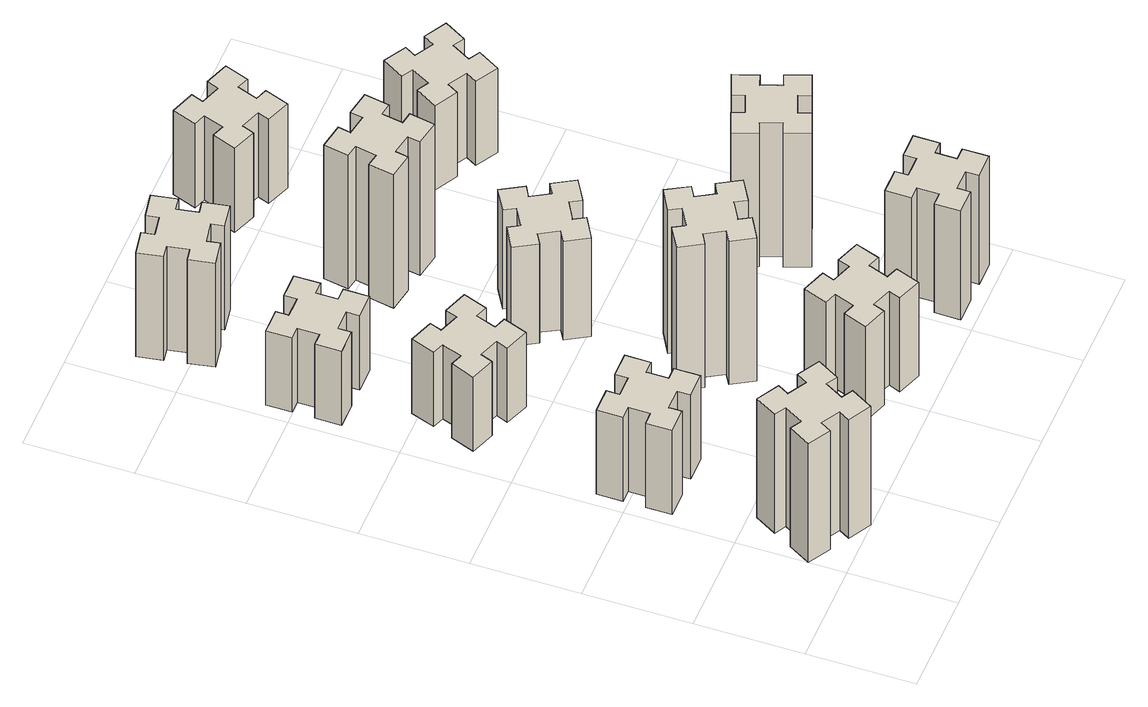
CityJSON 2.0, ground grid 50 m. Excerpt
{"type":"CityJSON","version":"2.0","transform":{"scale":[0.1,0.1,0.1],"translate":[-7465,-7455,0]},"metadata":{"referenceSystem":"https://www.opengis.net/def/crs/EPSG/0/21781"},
"CityObjects":{
"building1":{"type":"Building","attributes":{"class":"1000","function":"1000","usage":"1000","yearOfConstruction":2016,"roofType":"1000","measuredHeight":72,"storeysAboveGround":30,"storeysBelowGround":0},"geometry":[{"type":"Solid","lod":"1","boundaries":[[[[0,1,2,3,4,5,6,7,8,9,10,11,12,13,14,15,16,17,18,19]],[[17,16,20,21]],[[16,15,22,20]],[[15,14,23,22]],[[14,13,24,23]],[[13,12,25,24]],[[12,11,26,25]],[[11,10,27,26]],[[10,9,28,27]],[[9,8,29,28]],[[8,7,30,29]],[[7,6,31,30]],[[6,5,32,31]],[[5,4,33,32]],[[4,3,34,33]],[[3,2,35,34]],[[2,1,36,35]],[[1,0,37,36]],[[0,19,38,37]],[[19,18,39,38]],[[18,17,21,39]],[[24,25,26,27,28,29,30,31,32,33,34,35,36,37,38,39,21,20,22,23]]]]}]},
"building2":{"type":"Building","attributes":{"class":"1000","function":"1000","usage":"1000","yearOfConstruction":2016,"roofType":"1000","measuredHeight":51,"storeysAboveGround":30,"storeysBelowGround":0},"geometry":[{"type":"Solid","lod":"1","boundaries":[[[[40,41,42,43,44,45,46,47,48,49,50,51,52,53,54,55,56,57,58,59]],[[57,56,60,61]],[[56,55,62,60]],[[55,54,63,62]],[[54,53,64,63]],[[53,52,65,64]],[[52,51,66,65]],[[51,50,67,66]],[[50,49,68,67]],[[49,48,69,68]],[[48,47,70,69]],[[47,46,71,70]],[[46,45,72,71]],[[45,44,73,72]],[[44,43,74,73]],[[43,42,75,74]],[[42,41,76,75]],[[41,40,77,76]],[[40,59,78,77]],[[59,58,79,78]],[[58,57,61,79]],[[64,65,66,67,68,69,70,71,72,73,74,75,76,77,78,79,61,60,62,63]]]]}]},
"building3":{"type":"Building","attributes":{"class":"1000","function":"1000","usage":"1000","yearOfConstruction":2016,"roofType":"1000","measuredHeight":45,"storeysAboveGround":30,"storeysBelowGround":0},"geometry":[{"type":"Solid","lod":"1","boundaries":[[[[80,81,82,83,84,85,86,87,88,89,90,91,92,93,94,95,96,97,98,99]],[[97,96,100,101]],[[96,95,102,100]],[[95,94,103,102]],[[94,93,104,103]],[[93,92,105,104]],[[92,91,106,105]],[[91,90,107,106]],[[90,89,108,107]],[[89,88,109,108]],[[88,87,110,109]],[[87,86,111,110]],[[86,85,112,111]],[[85,84,113,112]],[[84,83,114,113]],[[83,82,115,114]],[[82,81,116,115]],[[81,80,117,116]],[[80,99,118,117]],[[99,98,119,118]],[[98,97,101,119]],[[104,105,106,107,108,109,110,111,112,113,114,115,116,117,118,119,101,100,102,103]]]]}]},
"building4":{"type":"Building","attributes":{"class":"1000","function":"1000","usage":"1000","yearOfConstruction":2016,"roofType":"1000","measuredHeight":45,"storeysAboveGround":30,"storeysBelowGround":0},"geometry":[{"type":"Solid","lod":"1","boundaries":[[[[120,121,122,123,124,125,126,127,128,129,130,131,132,133,134,135,136,137,138,139]],[[137,136,140,141]],[[136,135,142,140]],[[135,134,143,142]],[[134,133,144,143]],[[133,132,145,144]],[[132,131,146,145]],[[131,130,147,146]],[[130,129,148,147]],[[129,128,149,148]],[[128,127,150,149]],[[127,126,151,150]],[[126,125,152,151]],[[125,124,153,152]],[[124,123,154,153]],[[123,122,155,154]],[[122,121,156,155]],[[121,120,157,156]],[[120,139,158,157]],[[139,138,159,158]],[[138,137,141,159]],[[144,145,146,147,148,149,150,151,152,153,154,155,156,157,158,159,141,140,142,143]]]]}]},
"building5":{"type":"Building","attributes":{"class":"1000","function":"1000","usage":"1000","yearOfConstruction":2016,"roofType":"1000","measuredHeight":57,"storeysAboveGround":30,"storeysBelowGround":0},"geometry":[{"type":"Solid","lod":"1","boundaries":[[[[160,161,162,163,164,165,166,167,168,169,170,171,172,173,174,175,176,177,178,179]],[[177,176,180,181]],[[176,175,182,180]],[[175,174,183,182]],[[174,173,184,183]],[[173,172,185,184]],[[172,171,186,185]],[[171,170,187,186]],[[170,169,188,187]],[[169,168,189,188]],[[168,167,190,189]],[[167,166,191,190]],[[166,165,192,191]],[[165,164,193,192]],[[164,163,194,193]],[[163,162,195,194]],[[162,161,196,195]],[[161,160,197,196]],[[160,179,198,197]],[[179,178,199,198]],[[178,177,181,199]],[[184,185,186,187,188,189,190,191,192,193,194,195,196,197,198,199,181,180,182,183]]]]}]},
"building6":{"type":"Building","attributes":{"class":"1000","function":"1000","usage":"1000","yearOfConstruction":2016,"roofType":"1000","measuredHeight":63,"storeysAboveGround":30,"storeysBelowGround":0},"geometry":[{"type":"Solid","lod":"1","boundaries":[[[[200,201,202,203,204,205,206,207,208,209,210,211,212,213,214,215,216,217,218,219]],[[217,216,220,221]],[[216,215,222,220]],[[215,214,223,222]],[[214,213,224,223]],[[213,212,225,224]],[[212,211,226,225]],[[211,210,227,226]],[[210,209,228,227]],[[209,208,229,228]],[[208,207,230,229]],[[207,206,231,230]],[[206,205,232,231]],[[205,204,233,232]],[[204,203,234,233]],[[203,202,235,234]],[[202,201,236,235]],[[201,200,237,236]],[[200,219,238,237]],[[219,218,239,238]],[[218,217,221,239]],[[224,225,226,227,228,229,230,231,232,233,234,235,236,237,238,239,221,220,222,223]]]]}]},
"building7":{"type":"Building","attributes":{"class":"1000","function":"1000","usage":"1000","yearOfConstruction":2016,"roofType":"1000","measuredHeight":87,"storeysAboveGround":30,"storeysBelowGround":0},"geometry":[{"type":"Solid","lod":"1","boundaries":[[[[240,241,242,243,244,245,246,247,248,249,250,251,252,253,254,255,256,257,258,259]],[[257,256,260,261]],[[256,255,262,260]],[[255,254,263,262]],[[254,253,264,263]],[[253,252,265,264]],[[252,251,266,265]],[[251,250,267,266]],[[250,249,268,267]],[[249,248,269,268]],[[248,247,270,269]],[[247,246,271,270]],[[246,245,272,271]],[[245,244,273,272]],[[244,243,274,273]],[[243,242,275,274]],[[242,241,276,275]],[[241,240,277,276]],[[240,259,278,277]],[[259,258,279,278]],[[258,257,261,279]],[[264,265,266,267,268,269,270,271,272,273,274,275,276,277,278,279,261,260,262,263]]]]}]},
"building8":{"type":"Building","attributes":{"class":"1000","function":"1000","usage":"1000","yearOfConstruction":2016,"roofType":"1000","measuredHeight":60,"storeysAboveGround":30,"storeysBelowGround":0},"geometry":[{"type":"Solid","lod":"1","boundaries":[[[[280,281,282,283,284,285,286,287,288,289,290,291,292,293,294,295,296,297,298,299]],[[297,296,300,301]],[[296,295,302,300]],[[295,294,303,302]],[[294,293,304,303]],[[293,292,305,304]],[[292,291,306,305]],[[291,290,307,306]],[[290,289,308,307]],[[289,288,309,308]],[[288,287,310,309]],[[287,286,311,310]],[[286,285,312,311]],[[285,284,313,312]],[[284,283,314,313]],[[283,282,315,314]],[[282,281,316,315]],[[281,280,317,316]],[[280,299,318,317]],[[299,298,319,318]],[[298,297,301,319]],[[304,305,306,307,308,309,310,311,312,313,314,315,316,317,318,319,301,300,302,303]]]]}]},
"building9":{"type":"Building","attributes":{"class":"1000","function":"1000","usage":"1000","yearOfConstruction":2016,"roofType":"1000","measuredHeight":81,"storeysAboveGround":30,"storeysBelowGround":0},"geometry":[{"type":"Solid","lod":"1","boundaries":[[[[320,321,322,323,324,325,326,327,328,329,330,331,332,333,334,335,336,337,338,339]],[[337,336,340,341]],[[336,335,342,340]],[[335,334,343,342]],[[334,333,344,343]],[[333,332,345,344]],[[332,331,346,345]],[[331,330,347,346]],[[330,329,348,347]],[[329,328,349,348]],[[328,327,350,349]],[[327,326,351,350]],[[326,325,352,351]],[[325,324,353,352]],[[324,323,354,353]],[[323,322,355,354]],[[322,321,356,355]],[[321,320,357,356]],[[320,339,358,357]],[[339,338,359,358]],[[338,337,341,359]],[[344,345,346,347,348,349,350,351,352,353,354,355,356,357,358,359,341,340,342,343]]]]}]},
"building10":{"type":"Building","attributes":{"class":"1000","function":"1000","usage":"1000","yearOfConstruction":2016,"roofType":"1000","measuredHeight":66,"storeysAboveGround":30,"storeysBelowGround":0},"geometry":[{"type":"Solid","lod":"1","boundaries":[[[[360,361,362,363,364,365,366,367,368,369,370,371,372,373,374,375,376,377,378,379]],[[377,376,380,381]],[[376,375,382,380]],[[375,374,383,382]],[[374,373,384,383]],[[373,372,385,384]],[[372,371,386,385]],[[371,370,387,386]],[[370,369,388,387]],[[369,368,389,388]],[[368,367,390,389]],[[367,366,391,390]],[[366,365,392,391]],[[365,364,393,392]],[[364,363,394,393]],[[363,362,395,394]],[[362,361,396,395]],[[361,360,397,396]],[[360,379,398,397]],[[379,378,399,398]],[[378,377,381,399]],[[384,385,386,387,388,389,390,391,392,393,394,395,396,397,398,399,381,380,382,383]]]]}]},
"building11":{"type":"Building","attributes":{"class":"1000","function":"1000","usage":"1000","yearOfConstruction":2016,"roofType":"1000","measuredHeight":81,"storeysAboveGround":30,"storeysBelowGround":0},"geometry":[{"type":"Solid","lod":"1","boundaries":[[[[400,401,402,403,404,405,406,407,408,409,410,411,412,413,414,415,416,417,418,419]],[[417,416,420,421]],[[416,415,422,420]],[[415,414,423,422]],[[414,413,424,423]],[[413,412,425,424]],[[412,411,426,425]],[[411,410,427,426]],[[410,409,428,427]],[[409,408,429,428]],[[408,407,430,429]],[[407,406,431,430]],[[406,405,432,431]],[[405,404,433,432]],[[404,403,434,433]],[[403,402,435,434]],[[402,401,436,435]],[[401,400,437,436]],[[400,419,438,437]],[[419,418,439,438]],[[418,417,421,439]],[[424,425,426,427,428,429,430,431,432,433,434,435,436,437,438,439,421,420,422,423]]]]}]},
"building12":{"type":"Building","attributes":{"class":"1000","function":"1000","usage":"1000","yearOfConstruction":2016,"roofType":"1000","measuredHeight":51,"storeysAboveGround":30,"storeysBelowGround":0},"geometry":[{"type":"Solid","lod":"1","boundaries":[[[[440,441,442,443,444,445,446,447,448,449,450,451,452,453,454,455,456,457,458,459]],[[457,456,460,461]],[[456,455,462,460]],[[455,454,463,462]],[[454,453,464,463]],[[453,452,465,464]],[[452,451,466,465]],[[451,450,467,466]],[[450,449,468,467]],[[449,448,469,468]],[[448,447,470,469]],[[447,446,471,470]],[[446,445,472,471]],[[445,444,473,472]],[[444,443,474,473]],[[443,442,475,474]],[[442,441,476,475]],[[441,440,477,476]],[[440,459,478,477]],[[459,458,479,478]],[[458,457,461,479]],[[464,465,466,467,468,469,470,471,472,473,474,475,476,477,478,479,461,460,462,463]]]]}]},
"building13":{"type":"Building","attributes":{"class":"1000","function":"1000","usage":"1000","yearOfConstruction":2016,"roofType":"1000","measuredHeight":51,"storeysAboveGround":30,"storeysBelowGround":0},"geometry":[{"type":"Solid","lod":"1","boundaries":[[[[480,481,482,483,484,485,486,487,488,489,490,491,492,493,494,495,496,497,498,499]],[[497,496,500,501]],[[496,495,502,500]],[[495,494,503,502]],[[494,493,504,503]],[[493,492,505,504]],[[492,491,506,505]],[[491,490,507,506]],[[490,489,508,507]],[[489,488,509,508]],[[488,487,510,509]],[[487,486,511,510]],[[486,485,512,511]],[[485,484,513,512]],[[484,483,514,513]],[[483,482,515,514]],[[482,481,516,515]],[[481,480,517,516]],[[480,499,518,517]],[[499,498,519,518]],[[498,497,501,519]],[[504,505,506,507,508,509,510,511,512,513,514,515,516,517,518,519,501,500,502,503]]]]}]}
},
"vertices":[
[137,165,0],[224,115,0],[194,63,0],[298,3,0],[358,107,0],[306,137,0],[356,224,0],[408,194,0],[468,298,0],[364,358,0],[334,306,0],[247,356,0],[277,408,0],[173,468,0],[113,364,0],[165,334,0],[115,247,0],[63,277,0],[3,173,0],[107,113,0],[115,247,720],[63,277,720],[165,334,720],[113,364,720],[173,468,720],[277,408,720],[247,356,720],[334,306,720],[364,358,720],[468,298,720],[408,194,720],[356,224,720],[306,137,720],[358,107,720],[298,3,720],[194,63,720],[224,115,720],[137,165,720],[107,113,720],[3,173,720],
[345,925,0],[345,1025,0],[405,1025,0],[405,1145,0],[285,1145,0],[285,1085,0],[185,1085,0],[185,1145,0],[65,1145,0],[65,1025,0],[125,1025,0],[125,925,0],[65,925,0],[65,805,0],[185,805,0],[185,865,0],[285,865,0],[285,805,0],[405,805,0],[405,925,0],[285,865,510],[285,805,510],[185,865,510],[185,805,510],[65,805,510],[65,925,510],[125,925,510],[125,1025,510],[65,1025,510],[65,1145,510],[185,1145,510],[185,1085,510],[285,1085,510],[285,1145,510],[405,1145,510],[405,1025,510],[345,1025,510],[345,925,510],[405,925,510],[405,805,510],
[251,1729,0],[345,1695,0],[324,1639,0],[437,1597,0],[478,1710,0],[422,1731,0],[456,1825,0],[512,1804,0],[553,1917,0],[440,1958,0],[420,1902,0],[326,1936,0],[347,1992,0],[234,2033,0],[193,1920,0],[249,1900,0],[215,1806,0],[159,1827,0],[117,1714,0],[230,1673,0],[215,1806,450],[159,1827,450],[249,1900,450],[193,1920,450],[234,2033,450],[347,1992,450],[326,1936,450],[420,1902,450],[440,1958,450],[553,1917,450],[512,1804,450],[456,1825,450],[422,1731,450],[478,1710,450],[437,1597,450],[324,1639,450],[345,1695,450],[251,1729,450],[230,1673,450],[117,1714,450],
[125,2505,0],[125,2405,0],[65,2405,0],[65,2285,0],[185,2285,0],[185,2345,0],[285,2345,0],[285,2285,0],[405,2285,0],[405,2405,0],[345,2405,0],[345,2505,0],[405,2505,0],[405,2625,0],[285,2625,0],[285,2565,0],[185,2565,0],[185,2625,0],[65,2625,0],[65,2505,0],[185,2565,450],[185,2625,450],[285,2565,450],[285,2625,450],[405,2625,450],[405,2505,450],[345,2505,450],[345,2405,450],[405,2405,450],[405,2285,450],[285,2285,450],[285,2345,450],[185,2345,450],[185,2285,450],[65,2285,450],[65,2405,450],[125,2405,450],[125,2505,450],[65,2505,450],[65,2625,450],
[1162,251,0],[1196,345,0],[1252,324,0],[1293,437,0],[1180,478,0],[1160,422,0],[1066,456,0],[1087,512,0],[974,553,0],[933,440,0],[989,420,0],[955,326,0],[899,347,0],[857,234,0],[970,193,0],[991,249,0],[1085,215,0],[1064,159,0],[1177,117,0],[1218,230,0],[1085,215,570],[1064,159,570],[991,249,570],[970,193,570],[857,234,570],[899,347,570],[955,326,570],[989,420,570],[933,440,570],[974,553,570],[1087,512,570],[1066,456,570],[1160,422,570],[1180,478,570],[1293,437,570],[1252,324,570],[1196,345,570],[1162,251,570],[1218,230,570],[1177,117,570],
[452,3065,0],[435,3164,0],[494,3174,0],[473,3292,0],[355,3271,0],[365,3212,0],[267,3195,0],[257,3254,0],[138,3233,0],[159,3115,0],[218,3125,0],[236,3027,0],[177,3017,0],[197,2898,0],[316,2919,0],[305,2978,0],[404,2996,0],[414,2937,0],[532,2957,0],[511,3076,0],[404,2996,630],[414,2937,630],[305,2978,630],[316,2919,630],[197,2898,630],[177,3017,630],[236,3027,630],[218,3125,630],[159,3115,630],[138,3233,630],[257,3254,630],[267,3195,630],[365,3212,630],[355,3271,630],[473,3292,630],[494,3174,630],[435,3164,630],[452,3065,630],[511,3076,630],[532,2957,630],
[987,855,0],[1074,905,0],[1104,853,0],[1208,913,0],[1148,1017,0],[1096,987,0],[1046,1074,0],[1098,1104,0],[1038,1208,0],[934,1148,0],[964,1096,0],[877,1046,0],[847,1098,0],[743,1038,0],[803,934,0],[855,964,0],[905,877,0],[853,847,0],[913,743,0],[1017,803,0],[905,877,870],[853,847,870],[855,964,870],[803,934,870],[743,1038,870],[847,1098,870],[877,1046,870],[964,1096,870],[934,1148,870],[1038,1208,870],[1098,1104,870],[1046,1074,870],[1096,987,870],[1148,1017,870],[1208,913,870],[1104,853,870],[1074,905,870],[987,855,870],[1017,803,870],[913,743,870],
[855,1704,0],[905,1617,0],[853,1587,0],[913,1483,0],[1017,1543,0],[987,1595,0],[1074,1645,0],[1104,1593,0],[1208,1653,0],[1148,1757,0],[1096,1727,0],[1046,1814,0],[1098,1844,0],[1038,1948,0],[934,1888,0],[964,1836,0],[877,1786,0],[847,1838,0],[743,1778,0],[803,1674,0],[877,1786,600],[847,1838,600],[964,1836,600],[934,1888,600],[1038,1948,600],[1098,1844,600],[1046,1814,600],[1096,1727,600],[1148,1757,600],[1208,1653,600],[1104,1593,600],[1074,1645,600],[987,1595,600],[1017,1543,600],[913,1483,600],[853,1587,600],[905,1617,600],[855,1704,600],[803,1674,600],[743,1778,600],
[1044,2555,0],[945,2572,0],[956,2631,0],[837,2652,0],[817,2534,0],[876,2524,0],[858,2425,0],[799,2436,0],[778,2317,0],[897,2297,0],[907,2356,0],[1005,2338,0],[995,2279,0],[1113,2258,0],[1134,2377,0],[1075,2387,0],[1092,2485,0],[1151,2475,0],[1172,2593,0],[1054,2614,0],[1092,2485,810],[1151,2475,810],[1075,2387,810],[1134,2377,810],[1113,2258,810],[995,2279,810],[1005,2338,810],[907,2356,810],[897,2297,810],[778,2317,810],[799,2436,810],[858,2425,810],[876,2524,810],[817,2534,810],[837,2652,810],[956,2631,810],[945,2572,810],[1044,2555,810],[1054,2614,810],[1172,2593,810],
[1825,185,0],[1825,285,0],[1885,285,0],[1885,405,0],[1765,405,0],[1765,345,0],[1665,345,0],[1665,405,0],[1545,405,0],[1545,285,0],[1605,285,0],[1605,185,0],[1545,185,0],[1545,65,0],[1665,65,0],[1665,125,0],[1765,125,0],[1765,65,0],[1885,65,0],[1885,185,0],[1765,125,660],[1765,65,660],[1665,125,660],[1665,65,660],[1545,65,660],[1545,185,660],[1605,185,660],[1605,285,660],[1545,285,660],[1545,405,660],[1665,405,660],[1665,345,660],[1765,345,660],[1765,405,660],[1885,405,660],[1885,285,660],[1825,285,660],[1825,185,660],[1885,185,660],[1885,65,660],
[1836,966,0],[1802,1060,0],[1858,1080,0],[1817,1193,0],[1704,1152,0],[1725,1096,0],[1631,1062,0],[1610,1118,0],[1497,1077,0],[1539,964,0],[1595,985,0],[1629,891,0],[1573,870,0],[1614,757,0],[1727,799,0],[1706,855,0],[1800,889,0],[1820,833,0],[1933,874,0],[1892,987,0],[1800,889,810],[1820,833,810],[1706,855,810],[1727,799,810],[1614,757,810],[1573,870,810],[1629,891,810],[1595,985,810],[1539,964,810],[1497,1077,810],[1610,1118,810],[1631,1062,810],[1725,1096,810],[1704,1152,810],[1817,1193,810],[1858,1080,810],[1802,1060,810],[1836,966,810],[1892,987,810],[1933,874,810],
[1089,3280,0],[1055,3186,0],[999,3207,0],[957,3094,0],[1070,3053,0],[1091,3109,0],[1185,3075,0],[1164,3019,0],[1277,2977,0],[1318,3090,0],[1262,3111,0],[1296,3205,0],[1352,3184,0],[1393,3297,0],[1280,3338,0],[1260,3282,0],[1166,3316,0],[1187,3372,0],[1074,3413,0],[1033,3300,0],[1166,3316,510],[1187,3372,510],[1260,3282,510],[1280,3338,510],[1393,3297,510],[1352,3184,510],[1296,3205,510],[1262,3111,510],[1318,3090,510],[1277,2977,510],[1164,3019,510],[1185,3075,510],[1091,3109,510],[1070,3053,510],[957,3094,510],[999,3207,510],[1055,3186,510],[1089,3280,510],[1033,3300,510],[1074,3413,510],
[1645,2554,0],[1595,2467,0],[1543,2497,0],[1483,2393,0],[1587,2333,0],[1617,2385,0],[1704,2335,0],[1674,2283,0],[1778,2223,0],[1838,2327,0],[1786,2357,0],[1836,2444,0],[1888,2414,0],[1948,2518,0],[1844,2578,0],[1814,2526,0],[1727,2576,0],[1757,2628,0],[1653,2688,0],[1593,2584,0],[1727,2576,510],[1757,2628,510],[1814,2526,510],[1844,2578,510],[1948,2518,510],[1888,2414,510],[1836,2444,510],[1786,2357,510],[1838,2327,510],[1778,2223,510],[1674,2283,510],[1704,2335,510],[1617,2385,510],[1587,2333,510],[1483,2393,510],[1543,2497,510],[1595,2467,510],[1645,2554,510],[1593,2584,510],[1653,2688,510]
]}
